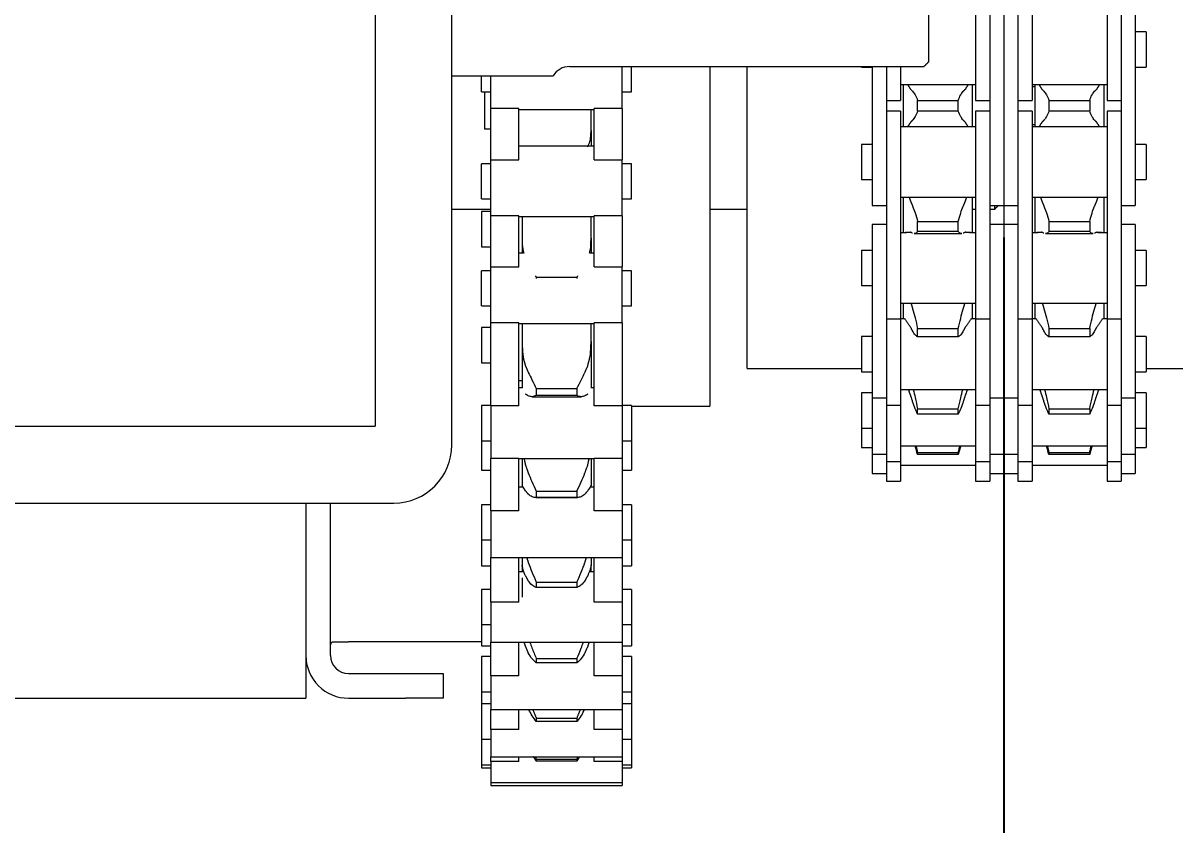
# Model space of a CAD drawing. Header units: inches. Extents: x 12.2 to 24.5, y 6.4 to 20.2.
# Drawn here: x 18.783 to 20.701, y 11.039 to 12.374 of the extents above; entities that cross this region are included whole.
import ezdxf

# ---------------------------------------------------------------- set-up
doc = ezdxf.new("R2010")
doc.units = ezdxf.units.IN
doc.header["$MEASUREMENT"] = 0
doc.header["$PDSIZE"] = -1
doc.layers.add('DIM', color=1, linetype='Continuous')
doc.styles.add('SLDTEXTSTYLE0', font='ARIAL.TTF', dxfattribs={"width": 0.7})
doc.dimstyles.new('SLDDIMSTYLE0', dxfattribs={"dimtxt": 0.125, "dimasz": 0.15, "dimexe": 0, "dimexo": 0.0625, "dimgap": 0.03125, "dimtad": 0, "dimtih": 1, "dimtoh": 1, "dimdec": 3, "dimlfac": 4, "dimrnd": 1e-09, "dimzin": 12, "dimdsep": 46, "dimtxsty": 'SLDTEXTSTYLE0', "dimsah": 1, "dimcen": 0.09, "dimadec": 0, "dimazin": 0, "dimtfac": 1, "dimtdec": 3, "dimtofl": 0, "dimtmove": 0, "dimatfit": 3, "dimfxl": 0, "dimtolj": 1, "dimtzin": 12, "dimarcsym": 0})

# ---------------------------------------------------------------- blocks, each defined once
blk = doc.blocks.new('*D12')
at = {"color": 0, "linetype": 'ByBlock', "lineweight": -2}
for p, q in [((16.4165, 12.0168), (16.4165, 10.5398)), ((20.4165, 12.0168), (20.4165, 10.5398)), ((16.5665, 10.5398), (17.9277, 10.5398)), ((20.2665, 10.5398), (18.9053, 10.5398))]:
    blk.add_line(p, q, dxfattribs=at)
at = {"color": 0, "linetype": 'ByBlock'}
for points in [[(16.4165, 10.5398), (16.5665, 10.5148), (16.5665, 10.5648)], [(20.4165, 10.5398), (20.2665, 10.5148), (20.2665, 10.5648)]]:
    blk.add_solid(points, dxfattribs=at)
at = {"layer": 'DEFPOINTS', "color": 0, "linetype": 'ByBlock'}
for p in [(16.4165, 12.0793), (20.4165, 12.0793)]:
    blk.add_point(p, dxfattribs=at)
at = {"color": 0, "linetype": 'ByBlock', "insert": (18.4165, 10.5398), "char_height": 0.125, "attachment_point": 5, "style": 'SLDTEXTSTYLE0'}
blk.add_mtext('16\\PSHAFT LENGTH', dxfattribs=at)

msp = doc.modelspace()

# ---------------------------------------------------------------- linework, layer by layer
at = {"color": 7, "linetype": 'Continuous', "lineweight": 15}
for p, q in [((19.369229, 13.618266), (19.369229, 11.702577)), ((19.496956, 11.671327), (19.496956, 13.20211)), ((20.291075, 12.450003), (20.291075, 12.309003)), ((20.369392, 12.398215), (20.369392, 12.244913)), ((20.392894, 12.398215), (20.392894, 12.268544)), ((20.416393, 12.402415), (20.416393, 12.305513)), ((20.416393, 12.402415), (20.416393, 12.305513)), ((20.439892, 12.398215), (20.439892, 12.268544)), ((20.463394, 12.398215), (20.463394, 12.244913)), ((20.588392, 12.398215), (20.588392, 12.244913)), ((20.611894, 12.398215), (20.611894, 12.268544)), ((20.635393, 12.402415), (20.635393, 12.305513)), ((20.653392, 12.359164), (20.653392, 12.300665)), ((19.781017, 12.231477), (19.781017, 12.301503)), ((19.796519, 12.259561), (19.796519, 12.301503)), ((19.926769, 12.301503), (19.926769, 11.736164)), ((19.989143, 11.80531), (19.989143, 12.301503)), ((20.179392, 12.301503), (20.179392, 12.300665)), ((20.197393, 12.301503), (20.197393, 12.166815)), ((20.220892, 12.301503), (20.220892, 12.268544)), ((20.244394, 12.301503), (20.244394, 12.244913)), ((20.416393, 12.305513), (20.416393, 12.166815)), ((20.416393, 12.305513), (20.416393, 12.166815)), ((20.635393, 12.305513), (20.635393, 12.166815)), ((19.546517, 12.259561), (19.546517, 12.285876)), ((19.562017, 12.231477), (19.562017, 12.285876)), ((19.551769, 12.259561), (19.551769, 12.197103)), ((20.220892, 12.268544), (20.220892, 12.203786)), ((20.249392, 12.201038), (20.249392, 12.27129)), ((20.364143, 12.201038), (20.364143, 12.27129)), ((20.392894, 12.268544), (20.392894, 12.203786)), ((20.439892, 12.268544), (20.439892, 12.203786)), ((20.468143, 12.267415), (20.463394, 12.267415)), ((20.468143, 12.27129), (20.468143, 12.201038)), ((20.582892, 12.27129), (20.582892, 12.201038)), ((20.611894, 12.268544), (20.611894, 12.203786)), ((20.27283, 12.227234), (20.27283, 12.245094)), ((20.27283, 12.245094), (20.340704, 12.245094)), ((20.340704, 12.227234), (20.340704, 12.245094)), ((20.491579, 12.245094), (20.491579, 12.227234)), ((20.491579, 12.245094), (20.559456, 12.245094)), ((20.559456, 12.245094), (20.559456, 12.227234)), ((19.609018, 12.231477), (19.562017, 12.231477)), ((19.562017, 12.146244), (19.562017, 12.231477)), ((19.609018, 12.146244), (19.609018, 12.231477)), ((19.729018, 12.19474), (19.729018, 12.230186)), ((19.781017, 12.231477), (19.734018, 12.231477)), ((19.734018, 12.146244), (19.734018, 12.231477)), ((19.781017, 12.231477), (19.781017, 12.146244)), ((20.244394, 12.227415), (20.244394, 12.074116)), ((20.340704, 12.227234), (20.27283, 12.227234)), ((20.369392, 12.227415), (20.369392, 12.074116)), ((20.463394, 12.227415), (20.463394, 12.074116)), ((20.559456, 12.227234), (20.491579, 12.227234)), ((20.588392, 12.227415), (20.588392, 12.074116)), ((20.220892, 12.203786), (20.220892, 12.074116)), ((20.392894, 12.203786), (20.392894, 12.074116)), ((20.439892, 12.203786), (20.439892, 12.074116)), ((20.463394, 12.204915), (20.468143, 12.204915)), ((20.611894, 12.203786), (20.611894, 12.074116)), ((19.562017, 12.197103), (19.551769, 12.197103)), ((19.729018, 12.19474), (19.729018, 12.169079)), ((20.179392, 12.171665), (20.179392, 12.113164)), ((20.197393, 12.166815), (20.197393, 12.069915)), ((20.416393, 12.166815), (20.416393, 12.069915)), ((20.416393, 12.166815), (20.416393, 12.069915)), ((20.635393, 12.166815), (20.635393, 12.069915)), ((20.653392, 12.171665), (20.653392, 12.113164)), ((19.562017, 12.146244), (19.609018, 12.146244)), ((19.562017, 12.05312), (19.562017, 12.146244)), ((19.734018, 12.146244), (19.781017, 12.146244)), ((19.781017, 12.05312), (19.781017, 12.146244)), ((19.546517, 12.081203), (19.546517, 12.139704)), ((19.796519, 12.081203), (19.796519, 12.139704)), ((20.220892, 12.074116), (20.220892, 11.986018)), ((20.244394, 12.074116), (20.244394, 11.986018)), ((20.249392, 12.024848), (20.249392, 12.083789)), ((20.364143, 12.024848), (20.364143, 12.083789)), ((20.369392, 12.074116), (20.369392, 11.986018)), ((20.392894, 12.074116), (20.392894, 11.986018)), ((20.401518, 12.06429), (20.401518, 12.069915)), ((20.416393, 12.069915), (20.416393, 12.038721)), ((20.416393, 12.069915), (20.416393, 12.038721)), ((20.439892, 12.074116), (20.439892, 11.986018)), ((20.463394, 12.074116), (20.463394, 11.986018)), ((20.468143, 12.083789), (20.468143, 12.024848)), ((20.582892, 12.083789), (20.582892, 12.024848)), ((20.588392, 12.074116), (20.588392, 11.986018)), ((20.611894, 12.074116), (20.611894, 11.986018)), ((19.546517, 12.059977), (19.546517, 12.001478)), ((19.609018, 12.05312), (19.562017, 12.05312)), ((19.562017, 11.967888), (19.562017, 12.05312)), ((19.609018, 11.967888), (19.609018, 12.05312)), ((19.614267, 12.05183), (19.614267, 12.01595)), ((19.729018, 12.01595), (19.729018, 12.05183)), ((19.781017, 12.05312), (19.734018, 12.05312)), ((19.734018, 11.967888), (19.734018, 12.05312)), ((19.781017, 12.05312), (19.781017, 11.967888)), ((20.197393, 12.038721), (20.197393, 11.903646)), ((20.27283, 12.026711), (20.27283, 12.043494)), ((20.27283, 12.043494), (20.340704, 12.043494)), ((20.340704, 12.026711), (20.340704, 12.043494)), ((20.416393, 12.038721), (20.416393, 11.903646)), ((20.416393, 12.038721), (20.416393, 11.903646)), ((20.491579, 12.043494), (20.491579, 12.026711)), ((20.491579, 12.043494), (20.559456, 12.043494)), ((20.559456, 12.043494), (20.559456, 12.026711)), ((20.635393, 12.038721), (20.635393, 11.903646)), ((19.614267, 12.01595), (19.614267, 11.990721)), ((19.729018, 12.01595), (19.729018, 11.990721)), ((20.340704, 12.026711), (20.27283, 12.026711)), ((20.559456, 12.026711), (20.491579, 12.026711)), ((20.179392, 11.995473), (20.179392, 11.936971)), ((20.653392, 11.995473), (20.653392, 11.936971)), ((20.220892, 11.986018), (20.220892, 11.881407)), ((20.244394, 11.986018), (20.244394, 11.881222)), ((20.369392, 11.986018), (20.369392, 11.881222)), ((20.392894, 11.986018), (20.392894, 11.881407)), ((20.439892, 11.986018), (20.439892, 11.881407)), ((20.463394, 11.986018), (20.463394, 11.881222)), ((20.588392, 11.986018), (20.588392, 11.881222)), ((20.611894, 11.986018), (20.611894, 11.881407)), ((19.546517, 11.902846), (19.546517, 11.961346)), ((19.562017, 11.967888), (19.609018, 11.967888)), ((19.562017, 11.874764), (19.562017, 11.967888)), ((19.734018, 11.967888), (19.781017, 11.967888)), ((19.781017, 11.874764), (19.781017, 11.967888)), ((19.796519, 11.902846), (19.796519, 11.961346)), ((19.637769, 11.950542), (19.637769, 11.94847)), ((19.637769, 11.950542), (19.705518, 11.950542)), ((19.705518, 11.950542), (19.705518, 11.94847)), ((20.197393, 11.903646), (20.197393, 11.797398)), ((20.249392, 11.881827), (20.249392, 11.907598)), ((20.364143, 11.881827), (20.364143, 11.907598)), ((20.416393, 11.903646), (20.416393, 11.797398)), ((20.416393, 11.903646), (20.416393, 11.797398)), ((20.468143, 11.907598), (20.468143, 11.881827)), ((20.582892, 11.907598), (20.582892, 11.881827)), ((20.635393, 11.903646), (20.635393, 11.797398)), ((20.220892, 11.881222), (20.220892, 11.831799)), ((20.244394, 11.881215), (20.244394, 11.737589)), ((20.249392, 11.881215), (20.249392, 11.881827)), ((20.364143, 11.881215), (20.364143, 11.881827)), ((20.369392, 11.881215), (20.369392, 11.737589)), ((20.392894, 11.881222), (20.392894, 11.831799)), ((20.439892, 11.881222), (20.439892, 11.831799)), ((20.463394, 11.881222), (20.463394, 11.737589)), ((20.468143, 11.881827), (20.468143, 11.881053)), ((20.582892, 11.881827), (20.582892, 11.881053)), ((20.588392, 11.881222), (20.588392, 11.737589)), ((20.611894, 11.881222), (20.611894, 11.831799)), ((19.546517, 11.866907), (19.546517, 11.808408)), ((19.609018, 11.874764), (19.562017, 11.874764)), ((19.562017, 11.854761), (19.562017, 11.874764)), ((19.609018, 11.854761), (19.609018, 11.874764)), ((19.614267, 11.873471), (19.614267, 11.843852)), ((19.729018, 11.843852), (19.729018, 11.873471)), ((19.781017, 11.874764), (19.734018, 11.874764)), ((19.734018, 11.854761), (19.734018, 11.874764)), ((19.781017, 11.874764), (19.781017, 11.854761)), ((20.27283, 11.851452), (20.27283, 11.865133)), ((20.27283, 11.865133), (20.340704, 11.865133)), ((20.340704, 11.851452), (20.340704, 11.865133)), ((20.491579, 11.865133), (20.491579, 11.851452)), ((20.491579, 11.865133), (20.559456, 11.865133)), ((20.559456, 11.865133), (20.559456, 11.851452)), ((19.562017, 11.736864), (19.562017, 11.854761)), ((19.609018, 11.736864), (19.609018, 11.854761)), ((19.614267, 11.843852), (19.614267, 11.766464)), ((19.729018, 11.843852), (19.729018, 11.766464)), ((19.734018, 11.736864), (19.734018, 11.854761)), ((19.781017, 11.854761), (19.781017, 11.736864)), ((20.179392, 11.85184), (20.179392, 11.793338)), ((20.340704, 11.851452), (20.27283, 11.851452)), ((20.559456, 11.851452), (20.491579, 11.851452)), ((20.653392, 11.85184), (20.653392, 11.837213)), ((20.653392, 11.837213), (20.653392, 11.793338)), ((20.220892, 11.831799), (20.220892, 11.737589)), ((20.392894, 11.831799), (20.392894, 11.737589)), ((20.439892, 11.831799), (20.439892, 11.737589)), ((20.611894, 11.831799), (20.611894, 11.737589)), ((19.989143, 11.798665), (19.989143, 11.80531)), ((20.197393, 11.797398), (20.197393, 11.750089)), ((20.416393, 11.797398), (20.416393, 11.750089)), ((20.416393, 11.797398), (20.416393, 11.750089)), ((20.635393, 11.797398), (20.635393, 11.750089)), ((19.637769, 11.765422), (19.637769, 11.753652)), ((19.637769, 11.765422), (19.705518, 11.765422)), ((19.705518, 11.765422), (19.705518, 11.753652)), ((19.705518, 11.753652), (19.637769, 11.753652)), ((20.179392, 11.758089), (20.179392, 11.69959)), ((20.197393, 11.750089), (20.197393, 11.656339)), ((20.416393, 11.750089), (20.416393, 11.656339)), ((20.416393, 11.750089), (20.416393, 11.656339)), ((20.635393, 11.750089), (20.635393, 11.656339)), ((20.653392, 11.758089), (20.653392, 11.743465)), ((20.653392, 11.743465), (20.653392, 11.69959)), ((19.546517, 11.737089), (19.546517, 11.69347)), ((19.609018, 11.736864), (19.562017, 11.736864)), ((19.562017, 11.736864), (19.562017, 11.649233)), ((19.781017, 11.736864), (19.734018, 11.736864)), ((19.781017, 11.736864), (19.781017, 11.649233)), ((19.796519, 11.737089), (19.796519, 11.69347)), ((20.220892, 11.737589), (20.220892, 11.69087)), ((20.244394, 11.737589), (20.244394, 11.69087)), ((20.27283, 11.722594), (20.27283, 11.731523)), ((20.27283, 11.731523), (20.340704, 11.731523)), ((20.340704, 11.722594), (20.27283, 11.722594)), ((20.340704, 11.722594), (20.340704, 11.731523)), ((20.369392, 11.737589), (20.369392, 11.69087)), ((20.392894, 11.737589), (20.392894, 11.69087)), ((20.439892, 11.737589), (20.439892, 11.69087)), ((20.463394, 11.737589), (20.463394, 11.69087)), ((20.491579, 11.731523), (20.491579, 11.722594)), ((20.491579, 11.731523), (20.559456, 11.731523)), ((20.559456, 11.722594), (20.491579, 11.722594)), ((20.559456, 11.731523), (20.559456, 11.722594)), ((20.588392, 11.737589), (20.588392, 11.69087)), ((20.611894, 11.737589), (20.611894, 11.69087)), ((17.462978, 11.702577), (19.369229, 11.702577)), ((19.546517, 11.69347), (19.546517, 11.67859)), ((19.796519, 11.69347), (19.796519, 11.67859)), ((20.179392, 11.69959), (20.179392, 11.66703)), ((20.220892, 11.69087), (20.220892, 11.643838)), ((20.244394, 11.69087), (20.244394, 11.643838)), ((20.369392, 11.69087), (20.369392, 11.643838)), ((20.392894, 11.69087), (20.392894, 11.643838)), ((20.439892, 11.69087), (20.439892, 11.643838)), ((20.463394, 11.69087), (20.463394, 11.643838)), ((20.588392, 11.69087), (20.588392, 11.643838)), ((20.611894, 11.69087), (20.611894, 11.643838)), ((20.653392, 11.69959), (20.653392, 11.66703)), ((19.546517, 11.67859), (19.546517, 11.629291)), ((19.796519, 11.67859), (19.796519, 11.629291)), ((19.562017, 11.649233), (19.609018, 11.649233)), ((19.562017, 11.561603), (19.562017, 11.649233)), ((19.609018, 11.561603), (19.609018, 11.649233)), ((19.614267, 11.649214), (19.614267, 11.603746)), ((19.729018, 11.649214), (19.729018, 11.603746)), ((19.734018, 11.649233), (19.781017, 11.649233)), ((19.734018, 11.561603), (19.734018, 11.649233)), ((19.781017, 11.649233), (19.781017, 11.561603)), ((20.197393, 11.656339), (20.197393, 11.633283)), ((20.27283, 11.655679), (20.27283, 11.658782)), ((20.27283, 11.658782), (20.340704, 11.658782)), ((20.340704, 11.655679), (20.27283, 11.655679)), ((20.340704, 11.655679), (20.340704, 11.658782)), ((20.416393, 11.656339), (20.416393, 11.633283)), ((20.416393, 11.656339), (20.416393, 11.633283)), ((20.491579, 11.658782), (20.491579, 11.655679)), ((20.491579, 11.658782), (20.559456, 11.658782)), ((20.559456, 11.655679), (20.491579, 11.655679)), ((20.559456, 11.658782), (20.559456, 11.655679)), ((20.635393, 11.656339), (20.635393, 11.633283)), ((20.197393, 11.633283), (20.197393, 11.623779)), ((20.220892, 11.643838), (20.220892, 11.611279)), ((20.244394, 11.643838), (20.244394, 11.611279)), ((20.369392, 11.643838), (20.369392, 11.611279)), ((20.392894, 11.643838), (20.392894, 11.611279)), ((20.416393, 11.633283), (20.416393, 11.623779)), ((20.416393, 11.633283), (20.416393, 11.623779)), ((20.439892, 11.643838), (20.439892, 11.611279)), ((20.463394, 11.643838), (20.463394, 11.611279)), ((20.588392, 11.643838), (20.588392, 11.611279)), ((20.611894, 11.643838), (20.611894, 11.611279)), ((20.635393, 11.633283), (20.635393, 11.623779)), ((19.614267, 11.603746), (19.614267, 11.6012)), ((19.637769, 11.594606), (19.637769, 11.583966)), ((19.637769, 11.594606), (19.705518, 11.594606)), ((19.705518, 11.594606), (19.705518, 11.583966)), ((19.729018, 11.6012), (19.729018, 11.603746)), ((17.431728, 11.574849), (19.400479, 11.574849)), ((19.254018, 11.574849), (19.254018, 11.249915)), ((19.295117, 11.321013), (19.295117, 11.574849)), ((19.546517, 11.571825), (19.546517, 11.523711)), ((19.705518, 11.583966), (19.637769, 11.583966)), ((19.796519, 11.571825), (19.796519, 11.523711)), ((19.609018, 11.561603), (19.562017, 11.561603)), ((19.562017, 11.561603), (19.562017, 11.48395)), ((19.781017, 11.561603), (19.734018, 11.561603)), ((19.781017, 11.561603), (19.781017, 11.48395)), ((19.546517, 11.523711), (19.546517, 11.513325)), ((19.546517, 11.513325), (19.546517, 11.470398)), ((19.796519, 11.523711), (19.796519, 11.513325)), ((19.796519, 11.513325), (19.796519, 11.470398)), ((19.562017, 11.409958), (19.562017, 11.484713)), ((19.609018, 11.409958), (19.609018, 11.484713)), ((19.614267, 11.48395), (19.614267, 11.471285)), ((19.729018, 11.48395), (19.729018, 11.471285)), ((19.734018, 11.409958), (19.734018, 11.484713)), ((19.781017, 11.484713), (19.781017, 11.409958)), ((19.614267, 11.471285), (19.614267, 11.460216)), ((19.729018, 11.460216), (19.729018, 11.471285)), ((19.614267, 11.450524), (19.614267, 11.418033)), ((19.637769, 11.443283), (19.637769, 11.434098)), ((19.637769, 11.443283), (19.705518, 11.443283)), ((19.705518, 11.434098), (19.637769, 11.434098)), ((19.705518, 11.443283), (19.705518, 11.434098)), ((19.546517, 11.430841), (19.546517, 11.378893)), ((19.796519, 11.430841), (19.796519, 11.378893)), ((19.609018, 11.409958), (19.562017, 11.409958)), ((19.562017, 11.409958), (19.562017, 11.342966)), ((19.781017, 11.409958), (19.734018, 11.409958)), ((19.781017, 11.409958), (19.781017, 11.342966)), ((19.546517, 11.378893), (19.546517, 11.372341)), ((19.796519, 11.378893), (19.796519, 11.372341)), ((19.546517, 11.372341), (19.546517, 11.33729)), ((19.796519, 11.372341), (19.796519, 11.33729)), ((19.299137, 11.343665), (19.325119, 11.343665)), ((19.546517, 11.343665), (19.325119, 11.343665)), ((19.562017, 11.287238), (19.562017, 11.343665)), ((19.609018, 11.287238), (19.609018, 11.343665)), ((19.734018, 11.287238), (19.734018, 11.342966)), ((19.781017, 11.342966), (19.781017, 11.287238)), ((19.546517, 11.319075), (19.546517, 11.264089)), ((19.796519, 11.319075), (19.796519, 11.264089)), ((19.637769, 11.31605), (19.705518, 11.31605)), ((19.637769, 11.31605), (19.637769, 11.308602)), ((19.705518, 11.308602), (19.637769, 11.308602)), ((19.705518, 11.31605), (19.705518, 11.308602)), ((19.325119, 11.291014), (19.420118, 11.291014)), ((19.420118, 11.291014), (19.482618, 11.291014)), ((19.482618, 11.291014), (19.482618, 11.249915)), ((19.609018, 11.287238), (19.562017, 11.287238)), ((19.562017, 11.287238), (19.562017, 11.2312)), ((19.781017, 11.287238), (19.734018, 11.287238)), ((19.781017, 11.287238), (19.781017, 11.2312)), ((19.546517, 11.264089), (19.546517, 11.260576)), ((19.796519, 11.264089), (19.796519, 11.260576)), ((17.650118, 11.249915), (19.182917, 11.249915)), ((19.182917, 11.249915), (19.254018, 11.249915)), ((19.325119, 11.249915), (19.420118, 11.249915)), ((19.482618, 11.249915), (19.420118, 11.249915)), ((19.546517, 11.260576), (19.546517, 11.240439)), ((19.796519, 11.260576), (19.796519, 11.240439)), ((19.546517, 11.240439), (19.546517, 11.183313)), ((19.562017, 11.197737), (19.562017, 11.2312)), ((19.609018, 11.197737), (19.609018, 11.2312)), ((19.734018, 11.197737), (19.734018, 11.2312)), ((19.781017, 11.2312), (19.781017, 11.197737)), ((19.796519, 11.240439), (19.796519, 11.183313)), ((19.637769, 11.216776), (19.637769, 11.211287)), ((19.637769, 11.216776), (19.705518, 11.216776)), ((19.705518, 11.211287), (19.637769, 11.211287)), ((19.705518, 11.216776), (19.705518, 11.211287)), ((19.609018, 11.197737), (19.562017, 11.197737)), ((19.562017, 11.197737), (19.562017, 11.152564)), ((19.781017, 11.197737), (19.734018, 11.197737)), ((19.781017, 11.197737), (19.781017, 11.152564)), ((19.546517, 11.183313), (19.546517, 11.18194)), ((19.546517, 11.18194), (19.546517, 11.139395)), ((19.796519, 11.183313), (19.796519, 11.18194)), ((19.796519, 11.18194), (19.796519, 11.139395)), ((19.562017, 11.144588), (19.562017, 11.152564)), ((19.609018, 11.144588), (19.609018, 11.152564)), ((19.637769, 11.148474), (19.637769, 11.145114)), ((19.637769, 11.148474), (19.705518, 11.148474)), ((19.705518, 11.148474), (19.705518, 11.145114)), ((19.734018, 11.144588), (19.734018, 11.152564)), ((19.781017, 11.152564), (19.781017, 11.144588)), ((19.546517, 11.139395), (19.546517, 11.139184)), ((19.546517, 11.139395), (19.546517, 11.133805)), ((19.609018, 11.144588), (19.562017, 11.144588)), ((19.562017, 11.144588), (19.562017, 11.109809)), ((19.705518, 11.145114), (19.637769, 11.145114)), ((19.781017, 11.144588), (19.734018, 11.144588)), ((19.781017, 11.144588), (19.781017, 11.109809)), ((19.796519, 11.139395), (19.796519, 11.139184)), ((19.796519, 11.139395), (19.796519, 11.133805)), ((19.562017, 11.109809), (19.562017, 11.10443)), ((19.781017, 11.109809), (19.781017, 11.10443))]:
    msp.add_line(p, q, dxfattribs=at)
for centre, radius, start, end in [((19.693136, 12.270259), 0.031243, 89.993488, 150.009637), ((19.400477, 11.671329), 0.09648, 270.001337, 359.998663), ((19.325116, 11.321013), 0.071098, 179.999492, 270.002399), ((19.325122, 11.321019), 0.030005, 180.009993, 269.994488)]:
    msp.add_arc(centre, radius, start, end, dxfattribs=at)
for points, degree in [([(20.653392, 12.359164), (20.635393, 12.359164)], 1), ([(19.69314, 12.301503), (20.283576, 12.301503)], 1), ([(20.179392, 12.300665), (20.197393, 12.300665)], 1), ([(20.283576, 12.301503), (20.291075, 12.309003)], 1), ([(20.635393, 12.300665), (20.653392, 12.300665)], 1), ([(19.496956, 12.285876), (19.666076, 12.285876)], 1), ([(19.546517, 12.259561), (19.562017, 12.259561)], 1), ([(19.781017, 12.259561), (19.796519, 12.259561)], 1), ([(20.244394, 12.27129), (20.369392, 12.27129)], 1), ([(20.256261, 12.27129), (20.261172, 12.263579)], 1), ([(20.261172, 12.263579), (20.264549, 12.26031)], 1), ([(20.348986, 12.26031), (20.352363, 12.263579)], 1), ([(20.352363, 12.263579), (20.357274, 12.27129)], 1), ([(20.463394, 12.27129), (20.588392, 12.27129)], 1), ([(20.47501, 12.27129), (20.479921, 12.263579)], 1), ([(20.479921, 12.263579), (20.4833, 12.26031)], 1), ([(20.567737, 12.26031), (20.571114, 12.263579)], 1), ([(20.571114, 12.263579), (20.576025, 12.27129)], 1), ([(20.220892, 12.244913), (20.244394, 12.244913)], 1), ([(20.369392, 12.244913), (20.392894, 12.244913)], 1), ([(20.439892, 12.244913), (20.463394, 12.244913)], 1), ([(20.588392, 12.244913), (20.611894, 12.244913)], 1), ([(19.609018, 12.230186), (19.734018, 12.230186)], 1), ([(20.244394, 12.227415), (20.220892, 12.227415)], 1), ([(20.392894, 12.227415), (20.369392, 12.227415)], 1), ([(20.463394, 12.227415), (20.439892, 12.227415)], 1), ([(20.611894, 12.227415), (20.588392, 12.227415)], 1), ([(20.261172, 12.208749), (20.256261, 12.201038)], 1), ([(20.264549, 12.212018), (20.261172, 12.208749)], 1), ([(20.352363, 12.208749), (20.348986, 12.212018)], 1), ([(20.357274, 12.201038), (20.352363, 12.208749)], 1), ([(20.479921, 12.208749), (20.47501, 12.201038)], 1), ([(20.4833, 12.212018), (20.479921, 12.208749)], 1), ([(20.571114, 12.208749), (20.567737, 12.212018)], 1), ([(20.576025, 12.201038), (20.571114, 12.208749)], 1), ([(19.728884, 12.188604), (19.729018, 12.19474)], 1), ([(20.369392, 12.201038), (20.244394, 12.201038)], 1), ([(20.588392, 12.201038), (20.463394, 12.201038)], 1), ([(19.734018, 12.169079), (19.609018, 12.169079)], 1), ([(20.197393, 12.171665), (20.179392, 12.171665)], 1), ([(20.653392, 12.171665), (20.635393, 12.171665)], 1), ([(19.562017, 12.139704), (19.546517, 12.139704)], 1), ([(19.796519, 12.139704), (19.781017, 12.139704)], 1), ([(20.179392, 12.113164), (20.197393, 12.113164)], 1), ([(20.635393, 12.113164), (20.653392, 12.113164)], 1), ([(19.546517, 12.081203), (19.562017, 12.081203)], 1), ([(19.781017, 12.081203), (19.796519, 12.081203)], 1), ([(20.197393, 12.069915), (20.220892, 12.069915)], 1), ([(20.244394, 12.083789), (20.369392, 12.083789)], 1), ([(20.258826, 12.083789), (20.261172, 12.077028)], 1), ([(20.261172, 12.077028), (20.264549, 12.069277)], 1), ([(20.348986, 12.069277), (20.352363, 12.077028)], 1), ([(20.352363, 12.077028), (20.354709, 12.083789)], 1), ([(20.392894, 12.069915), (20.416393, 12.069915)], 1), ([(20.401518, 12.06429), (20.407143, 12.069915)], 1), ([(20.416393, 12.069915), (20.439892, 12.069915)], 1), ([(20.463394, 12.083789), (20.588392, 12.083789)], 1), ([(20.477577, 12.083789), (20.479921, 12.077028)], 1), ([(20.479921, 12.077028), (20.4833, 12.069277)], 1), ([(20.567737, 12.069277), (20.571114, 12.077028)], 1), ([(20.571114, 12.077028), (20.573461, 12.083789)], 1), ([(20.611894, 12.069915), (20.635393, 12.069915)], 1), ([(19.496956, 12.06429), (19.562017, 12.06429)], 1), ([(19.562017, 12.059977), (19.546517, 12.059977)], 1), ([(19.609018, 12.05183), (19.734018, 12.05183)], 1), ([(19.926769, 12.06429), (19.989143, 12.06429)], 1), ([(20.364143, 12.06429), (20.369392, 12.06429)], 1), ([(20.392894, 12.06429), (20.401518, 12.06429)], 1), ([(20.220892, 12.038721), (20.197393, 12.038721)], 1), ([(20.439892, 12.038721), (20.432059, 12.038721), (20.416393, 12.038721), (20.400727, 12.038721), (20.392894, 12.038721)], 3), ([(20.635393, 12.038721), (20.611894, 12.038721)], 1), ([(19.614267, 12.01595), (19.614401, 12.008689)], 1), ([(19.728884, 12.008689), (19.729018, 12.01595)], 1), ([(20.254121, 12.024848), (20.244394, 12.024848)], 1), ([(20.261172, 12.025505), (20.252161, 12.02489)], 1), ([(20.264549, 12.0239), (20.261172, 12.025505)], 1), ([(20.26714, 12.023264), (20.346393, 12.023264)], 1), ([(20.352363, 12.025505), (20.348986, 12.0239)], 1), ([(20.361376, 12.02489), (20.352363, 12.025505)], 1), ([(20.369392, 12.024848), (20.359417, 12.024848)], 1), ([(20.47287, 12.024848), (20.463394, 12.024848)], 1), ([(20.479921, 12.025505), (20.47091, 12.02489)], 1), ([(20.4833, 12.0239), (20.479921, 12.025505)], 1), ([(20.485889, 12.023264), (20.565142, 12.023264)], 1), ([(20.571114, 12.025505), (20.567737, 12.0239)], 1), ([(20.580125, 12.02489), (20.571114, 12.025505)], 1), ([(20.588392, 12.024848), (20.573078, 12.024848)], 1), ([(19.546517, 12.001478), (19.562017, 12.001478)], 1), ([(19.616377, 11.990721), (19.609018, 11.990721)], 1), ([(19.734018, 11.990721), (19.72691, 11.990721)], 1), ([(20.197393, 11.995473), (20.179392, 11.995473)], 1), ([(20.653392, 11.995473), (20.635393, 11.995473)], 1), ([(19.562017, 11.961346), (19.546517, 11.961346)], 1), ([(19.636429, 11.952881), (19.637769, 11.950542)], 1), ([(19.705518, 11.950542), (19.706905, 11.953036)], 1), ([(19.796519, 11.961346), (19.781017, 11.961346)], 1), ([(20.179392, 11.936971), (20.197393, 11.936971)], 1), ([(20.635393, 11.936971), (20.653392, 11.936971)], 1), ([(19.546517, 11.902846), (19.562017, 11.902846)], 1), ([(19.781017, 11.902846), (19.796519, 11.902846)], 1), ([(20.244394, 11.907598), (20.369392, 11.907598)], 1), ([(20.261792, 11.907598), (20.264549, 11.898373)], 1), ([(20.348986, 11.898373), (20.351743, 11.907598)], 1), ([(20.463394, 11.907598), (20.588392, 11.907598)], 1), ([(20.480543, 11.907598), (20.4833, 11.898373)], 1), ([(20.567737, 11.898373), (20.570494, 11.907598)], 1), ([(20.220892, 11.881222), (20.244394, 11.881222)], 1), ([(20.250842, 11.881215), (20.244394, 11.881215)], 1), ([(20.252161, 11.880656), (20.249392, 11.881827)], 1), ([(20.261172, 11.867668), (20.252161, 11.880656)], 1), ([(20.361376, 11.880656), (20.352363, 11.867668)], 1), ([(20.364143, 11.881827), (20.361376, 11.880656)], 1), ([(20.369392, 11.881215), (20.362692, 11.881215)], 1), ([(20.369392, 11.881222), (20.392894, 11.881222)], 1), ([(20.439892, 11.881222), (20.463394, 11.881222)], 1), ([(20.469594, 11.881215), (20.463394, 11.881215)], 1), ([(20.47091, 11.880656), (20.468143, 11.881827)], 1), ([(20.479921, 11.867668), (20.47091, 11.880656)], 1), ([(20.580125, 11.880656), (20.571114, 11.867668)], 1), ([(20.582892, 11.881827), (20.580125, 11.880656)], 1), ([(20.588392, 11.881215), (20.581442, 11.881215)], 1), ([(20.588392, 11.881222), (20.611894, 11.881222)], 1), ([(19.562017, 11.866907), (19.546517, 11.866907)], 1), ([(19.609018, 11.873471), (19.734018, 11.873471)], 1), ([(20.264549, 11.861381), (20.261172, 11.867668)], 1), ([(20.352363, 11.867668), (20.348986, 11.861381)], 1), ([(20.4833, 11.861381), (20.479921, 11.867668)], 1), ([(20.571114, 11.867668), (20.567737, 11.861381)], 1), ([(19.614267, 11.843852), (19.614401, 11.835685)], 1), ([(19.728884, 11.835685), (19.729018, 11.843852)], 1), ([(20.197393, 11.85184), (20.179392, 11.85184)], 1), ([(20.653392, 11.85184), (20.635393, 11.85184)], 1), ([(19.546517, 11.808408), (19.562017, 11.808408)], 1), ([(19.619871, 11.802917), (19.624426, 11.792233)], 1), ([(19.718861, 11.792233), (19.723416, 11.802917)], 1), ([(19.989143, 11.798665), (20.179392, 11.798665)], 1), ([(20.653392, 11.798665), (20.749581, 11.798665)], 1), ([(20.179392, 11.793338), (20.197393, 11.793338)], 1), ([(20.635393, 11.793338), (20.653392, 11.793338)], 1), ([(19.609018, 11.779033), (19.614267, 11.779033)], 1), ([(19.614762, 11.766464), (19.609018, 11.766464)], 1), ([(19.734018, 11.766464), (19.728523, 11.766464)], 1), ([(20.244394, 11.763963), (20.369392, 11.763963)], 1), ([(20.261172, 11.754278), (20.257685, 11.763963)], 1), ([(20.355852, 11.763963), (20.352363, 11.754278)], 1), ([(20.463394, 11.763963), (20.588392, 11.763963)], 1), ([(20.479921, 11.754278), (20.476434, 11.763963)], 1), ([(20.574601, 11.763963), (20.571114, 11.754278)], 1), ([(19.624426, 11.753227), (19.619871, 11.756038)], 1), ([(19.630208, 11.751845), (19.713093, 11.751845)], 1), ([(19.723416, 11.756038), (19.718861, 11.753227)], 1), ([(20.197393, 11.758089), (20.179392, 11.758089)], 1), ([(20.197393, 11.750089), (20.220892, 11.750089)], 1), ([(20.264549, 11.744068), (20.261172, 11.754278)], 1), ([(20.352363, 11.754278), (20.348986, 11.744068)], 1), ([(20.392894, 11.750089), (20.400727, 11.750089), (20.416393, 11.750089), (20.432059, 11.750089), (20.439892, 11.750089)], 3), ([(20.4833, 11.744068), (20.479921, 11.754278)], 1), ([(20.571114, 11.754278), (20.567737, 11.744068)], 1), ([(20.611894, 11.750089), (20.635393, 11.750089)], 1), ([(20.653392, 11.758089), (20.635393, 11.758089)], 1), ([(19.562017, 11.737089), (19.546517, 11.737089)], 1), ([(19.796519, 11.737089), (19.781017, 11.737089)], 1), ([(19.796519, 11.736164), (19.926769, 11.736164)], 1), ([(20.220892, 11.737589), (20.244394, 11.737589)], 1), ([(20.369392, 11.737589), (20.392894, 11.737589)], 1), ([(20.439892, 11.737589), (20.463394, 11.737589)], 1), ([(20.588392, 11.737589), (20.611894, 11.737589)], 1), ([(20.179392, 11.69959), (20.197393, 11.69959)], 1), ([(20.635393, 11.69959), (20.653392, 11.69959)], 1), ([(19.546517, 11.67859), (19.562017, 11.67859)], 1), ([(19.781017, 11.67859), (19.796519, 11.67859)], 1), ([(20.179392, 11.66703), (20.197393, 11.66703)], 1), ([(20.244394, 11.670214), (20.369392, 11.670214)], 1), ([(20.27023, 11.670214), (20.27283, 11.658782)], 1), ([(20.340704, 11.658782), (20.343305, 11.670214)], 1), ([(20.463394, 11.670214), (20.588392, 11.670214)], 1), ([(20.488979, 11.670214), (20.491579, 11.658782)], 1), ([(20.559456, 11.658782), (20.562054, 11.670214)], 1), ([(20.635393, 11.66703), (20.653392, 11.66703)], 1), ([(19.609018, 11.649214), (19.734018, 11.649214)], 1), ([(19.617358, 11.649214), (19.619871, 11.637535)], 1), ([(19.723416, 11.637535), (19.725955, 11.649214)], 1), ([(20.197393, 11.656339), (20.220892, 11.656339)], 1), ([(20.392894, 11.656339), (20.416393, 11.656339)], 1), ([(20.416393, 11.656339), (20.439892, 11.656339)], 1), ([(20.611894, 11.656339), (20.635393, 11.656339)], 1), ([(19.546517, 11.629291), (19.562017, 11.629291)], 1), ([(19.619871, 11.637535), (19.624426, 11.624819)], 1), ([(19.718861, 11.624819), (19.723416, 11.637535)], 1), ([(19.781017, 11.629291), (19.796519, 11.629291)], 1), ([(20.220892, 11.643838), (20.244394, 11.643838)], 1), ([(20.244394, 11.637655), (20.369392, 11.637655)], 1), ([(20.369392, 11.643838), (20.392894, 11.643838)], 1), ([(20.439892, 11.643838), (20.463394, 11.643838)], 1), ([(20.463394, 11.637655), (20.588392, 11.637655)], 1), ([(20.588392, 11.643838), (20.611894, 11.643838)], 1), ([(20.197393, 11.623779), (20.220892, 11.623779)], 1), ([(20.220892, 11.611279), (20.244394, 11.611279)], 1), ([(20.369392, 11.611279), (20.392894, 11.611279)], 1), ([(20.392894, 11.623779), (20.416393, 11.623779)], 1), ([(20.416393, 11.623779), (20.439892, 11.623779)], 1), ([(20.439892, 11.611279), (20.463394, 11.611279)], 1), ([(20.588392, 11.611279), (20.611894, 11.611279)], 1), ([(20.611894, 11.623779), (20.635393, 11.623779)], 1), ([(19.615964, 11.6012), (19.609018, 11.6012)], 1), ([(19.614401, 11.603936), (19.614351, 11.603866)], 1), ([(19.624426, 11.589565), (19.619871, 11.595164)], 1), ([(19.723416, 11.595164), (19.718861, 11.589565)], 1), ([(19.734018, 11.6012), (19.727326, 11.6012)], 1), ([(19.728933, 11.603866), (19.728884, 11.603936)], 1), ([(19.562017, 11.571825), (19.546517, 11.571825)], 1), ([(19.636964, 11.583947), (19.706321, 11.583947)], 1), ([(19.796519, 11.571825), (19.781017, 11.571825)], 1), ([(19.546517, 11.513325), (19.562017, 11.513325)], 1), ([(19.781017, 11.513325), (19.796519, 11.513325)], 1), ([(19.562017, 11.48395), (19.781017, 11.48395)], 1), ([(19.621898, 11.48395), (19.624426, 11.475981)], 1), ([(19.718861, 11.475981), (19.721389, 11.48395)], 1), ([(19.546517, 11.470398), (19.562017, 11.470398)], 1), ([(19.617252, 11.460216), (19.609018, 11.460216)], 1), ([(19.614401, 11.469856), (19.614267, 11.471285)], 1), ([(19.624426, 11.445549), (19.619871, 11.453767)], 1), ([(19.723416, 11.453767), (19.718861, 11.445549)], 1), ([(19.734018, 11.460216), (19.726021, 11.460216)], 1), ([(19.729018, 11.471285), (19.728884, 11.469856)], 1), ([(19.781017, 11.470398), (19.796519, 11.470398)], 1), ([(19.562017, 11.430841), (19.546517, 11.430841)], 1), ([(19.796519, 11.430841), (19.781017, 11.430841)], 1), ([(19.546517, 11.372341), (19.562017, 11.372341)], 1), ([(19.781017, 11.372341), (19.796519, 11.372341)], 1), ([(19.562017, 11.342966), (19.781017, 11.342966)], 1), ([(19.619871, 11.336142), (19.617599, 11.343665)], 1), ([(19.725463, 11.342966), (19.723416, 11.336142)], 1), ([(19.546517, 11.33729), (19.562017, 11.33729)], 1), ([(19.562017, 11.319075), (19.546517, 11.319075)], 1), ([(19.624426, 11.325556), (19.619871, 11.336142)], 1), ([(19.723416, 11.336142), (19.718861, 11.325556)], 1), ([(19.781017, 11.33729), (19.796519, 11.33729)], 1), ([(19.796519, 11.319075), (19.781017, 11.319075)], 1), ([(19.546517, 11.260576), (19.562017, 11.260576)], 1), ([(19.781017, 11.260576), (19.796519, 11.260576)], 1), ([(19.562017, 11.240439), (19.546517, 11.240439)], 1), ([(19.562017, 11.2312), (19.781017, 11.2312)], 1), ([(19.631801, 11.2312), (19.637769, 11.216776)], 1), ([(19.705518, 11.216776), (19.711498, 11.2312)], 1), ([(19.796519, 11.240439), (19.781017, 11.240439)], 1), ([(19.546517, 11.18194), (19.562017, 11.18194)], 1), ([(19.781017, 11.18194), (19.796519, 11.18194)], 1), ([(19.562017, 11.152564), (19.781017, 11.152564)], 1), ([(19.637769, 11.145114), (19.63334, 11.152564)], 1), ([(19.636018, 11.152564), (19.637769, 11.148474)], 1), ([(19.705518, 11.148474), (19.707271, 11.152564)], 1), ([(19.709923, 11.152564), (19.705518, 11.145114)], 1), ([(19.546517, 11.139184), (19.562017, 11.139184)], 1), ([(19.546517, 11.133805), (19.562017, 11.133805)], 1), ([(19.781017, 11.139184), (19.796519, 11.139184)], 1), ([(19.781017, 11.133805), (19.796519, 11.133805)], 1), ([(19.562017, 11.109809), (19.781017, 11.109809)], 1), ([(19.562017, 11.10443), (19.781017, 11.10443)], 1)]:
    msp.add_open_spline(points, degree=degree, dxfattribs=at)
for points, knots in [([(20.264549, 12.26031), (20.266057, 12.258413), (20.269692, 12.253839), (20.271672, 12.248323), (20.27283, 12.245094)], [0, 0, 0, 0, 0.4146913, 1, 1, 1, 1]), ([(20.340704, 12.245094), (20.341826, 12.248225), (20.343803, 12.253739), (20.347422, 12.258327), (20.348986, 12.26031)], [0, 0, 0, 0, 0.56775963, 1, 1, 1, 1]), ([(20.4833, 12.26031), (20.484808, 12.258413), (20.488444, 12.253839), (20.490422, 12.248323), (20.491579, 12.245094)], [0, 0, 0, 0, 0.41471344, 1, 1, 1, 1]), ([(20.559456, 12.245094), (20.560578, 12.248225), (20.562554, 12.253739), (20.566173, 12.258327), (20.567737, 12.26031)], [0, 0, 0, 0, 0.56775963, 1, 1, 1, 1]), ([(20.27283, 12.227234), (20.271708, 12.224103), (20.269732, 12.218589), (20.266113, 12.214001), (20.264549, 12.212018)], [0, 0, 0, 0, 0.56775963, 1, 1, 1, 1]), ([(20.348986, 12.212018), (20.347478, 12.213915), (20.343843, 12.218489), (20.341863, 12.224005), (20.340704, 12.227234)], [0, 0, 0, 0, 0.4146913, 1, 1, 1, 1]), ([(20.491579, 12.227234), (20.490457, 12.224103), (20.488481, 12.21859), (20.484864, 12.214002), (20.4833, 12.212018)], [0, 0, 0, 0, 0.56780416, 1, 1, 1, 1]), ([(20.567737, 12.212018), (20.566229, 12.213915), (20.562591, 12.218488), (20.560613, 12.224005), (20.559456, 12.227234)], [0, 0, 0, 0, 0.41475967, 1, 1, 1, 1]), ([(19.723416, 12.167747), (19.724861, 12.170636), (19.728135, 12.177183), (19.728615, 12.18451), (19.728884, 12.188604)], [0, 0, 0, 0, 0.44124765, 1, 1, 1, 1]), ([(20.264549, 12.069277), (20.266033, 12.065508), (20.269346, 12.057094), (20.271591, 12.048332), (20.27283, 12.043494)], [0, 0, 0, 0, 0.44793166, 1, 1, 1, 1]), ([(20.340704, 12.043494), (20.341902, 12.048177), (20.344142, 12.056939), (20.347447, 12.065357), (20.348986, 12.069277)], [0, 0, 0, 0, 0.534340783, 1, 1, 1, 1]), ([(20.4833, 12.069277), (20.484785, 12.065508), (20.488098, 12.057094), (20.490341, 12.048332), (20.491579, 12.043494)], [0, 0, 0, 0, 0.44794214, 1, 1, 1, 1]), ([(20.559456, 12.043494), (20.560653, 12.048177), (20.562894, 12.056939), (20.566198, 12.065357), (20.567737, 12.069277)], [0, 0, 0, 0, 0.534340783, 1, 1, 1, 1]), ([(20.27283, 12.026711), (20.271666, 12.025232), (20.270083, 12.023221), (20.267755, 12.023604), (20.26714, 12.023705)], [0, 0, 0, 0, 0.73544267, 1, 1, 1, 1]), ([(20.346393, 12.023668), (20.34583, 12.023571), (20.343514, 12.023173), (20.341915, 12.025186), (20.340704, 12.026711)], [0, 0, 0, 0, 0.24279092, 1, 1, 1, 1]), ([(20.491579, 12.026711), (20.490415, 12.025232), (20.488832, 12.023221), (20.486504, 12.023604), (20.485889, 12.023705)], [0, 0, 0, 0, 0.73544267, 1, 1, 1, 1]), ([(20.565142, 12.023668), (20.564579, 12.023571), (20.562263, 12.023173), (20.560666, 12.025186), (20.559456, 12.026711)], [0, 0, 0, 0, 0.24285667, 1, 1, 1, 1]), ([(19.614401, 12.008689), (19.614556, 12.003702), (19.614747, 11.997573), (19.616649, 11.991798), (19.617003, 11.990721)], [0, 0, 0, 0, 0.81352857, 1, 1, 1, 1]), ([(19.726319, 11.990721), (19.72663, 11.99166), (19.728539, 11.997428), (19.728727, 12.003558), (19.728884, 12.008689)], [0, 0, 0, 0, 0.16286213, 1, 1, 1, 1]), ([(20.264549, 11.898373), (20.266013, 11.89321), (20.269129, 11.882219), (20.271548, 11.871053), (20.27283, 11.865133)], [0, 0, 0, 0, 0.46982479, 1, 1, 1, 1]), ([(20.340704, 11.865133), (20.341942, 11.870856), (20.344357, 11.882022), (20.347469, 11.893014), (20.348986, 11.898373)], [0, 0, 0, 0, 0.5124555, 1, 1, 1, 1]), ([(20.4833, 11.898373), (20.484765, 11.89321), (20.487881, 11.882219), (20.490298, 11.871053), (20.491579, 11.865133)], [0, 0, 0, 0, 0.46983195, 1, 1, 1, 1]), ([(20.559456, 11.865133), (20.560693, 11.870856), (20.563108, 11.882022), (20.56622, 11.893014), (20.567737, 11.898373)], [0, 0, 0, 0, 0.5124555, 1, 1, 1, 1]), ([(20.27283, 11.851452), (20.271458, 11.852448), (20.267893, 11.855036), (20.265822, 11.858965), (20.264549, 11.861381)], [0, 0, 0, 0, 0.38489823, 1, 1, 1, 1]), ([(20.348986, 11.861381), (20.347749, 11.859037), (20.34568, 11.855115), (20.342132, 11.852503), (20.340704, 11.851452)], [0, 0, 0, 0, 0.59762242, 1, 1, 1, 1]), ([(20.491579, 11.851452), (20.490207, 11.852448), (20.486642, 11.855036), (20.484573, 11.858965), (20.4833, 11.861381)], [0, 0, 0, 0, 0.38493589, 1, 1, 1, 1]), ([(20.567737, 11.861381), (20.566499, 11.859037), (20.564429, 11.855117), (20.560882, 11.852504), (20.559456, 11.851452)], [0, 0, 0, 0, 0.59774405, 1, 1, 1, 1]), ([(19.614401, 11.835685), (19.614707, 11.829886), (19.615294, 11.818752), (19.618388, 11.808046), (19.619871, 11.802917)], [0, 0, 0, 0, 0.52092686, 1, 1, 1, 1]), ([(19.723416, 11.802917), (19.72486, 11.807881), (19.727973, 11.818581), (19.728566, 11.829716), (19.728884, 11.835685)], [0, 0, 0, 0, 0.46391901, 1, 1, 1, 1]), ([(19.624426, 11.792233), (19.626471, 11.78813), (19.630926, 11.779197), (19.635367, 11.770257), (19.637769, 11.765422)], [0, 0, 0, 0, 0.459208953, 1, 1, 1, 1]), ([(19.705518, 11.765422), (19.707847, 11.770115), (19.712283, 11.779057), (19.716742, 11.787988), (19.718861, 11.792233)], [0, 0, 0, 0, 0.5247765, 1, 1, 1, 1]), ([(20.26556, 11.763963), (20.266657, 11.759448), (20.269274, 11.748678), (20.271524, 11.737826), (20.27283, 11.731523)], [0, 0, 0, 0, 0.41921578, 1, 1, 1, 1]), ([(20.340704, 11.731523), (20.341964, 11.737608), (20.344211, 11.748461), (20.346827, 11.759231), (20.347977, 11.763963)], [0, 0, 0, 0, 0.5606568, 1, 1, 1, 1]), ([(20.484312, 11.763963), (20.485409, 11.759448), (20.488026, 11.748679), (20.490274, 11.737826), (20.491579, 11.731523)], [0, 0, 0, 0, 0.41922198, 1, 1, 1, 1]), ([(20.559456, 11.731523), (20.560716, 11.737608), (20.562963, 11.748461), (20.565577, 11.759231), (20.566726, 11.763963)], [0, 0, 0, 0, 0.56066594, 1, 1, 1, 1]), ([(19.637769, 11.753652), (19.635443, 11.752762), (19.631026, 11.751072), (19.626547, 11.752534), (19.624426, 11.753227)], [0, 0, 0, 0, 0.52637538, 1, 1, 1, 1]), ([(19.718861, 11.753227), (19.716813, 11.752546), (19.712346, 11.75106), (19.707917, 11.752741), (19.705518, 11.753652)], [0, 0, 0, 0, 0.45847326, 1, 1, 1, 1]), ([(20.27283, 11.722594), (20.271491, 11.725623), (20.268385, 11.732646), (20.26594, 11.739927), (20.264549, 11.744068)], [0, 0, 0, 0, 0.43130389, 1, 1, 1, 1]), ([(20.348986, 11.744068), (20.34764, 11.740056), (20.345196, 11.732774), (20.342096, 11.725748), (20.340704, 11.722594)], [0, 0, 0, 0, 0.55099037, 1, 1, 1, 1]), ([(20.491579, 11.722594), (20.49024, 11.725623), (20.487134, 11.732646), (20.48469, 11.739927), (20.4833, 11.744068)], [0, 0, 0, 0, 0.43131861, 1, 1, 1, 1]), ([(20.567737, 11.744068), (20.56639, 11.740056), (20.563944, 11.732775), (20.560847, 11.725749), (20.559456, 11.722594)], [0, 0, 0, 0, 0.55102761, 1, 1, 1, 1]), ([(20.27283, 11.655679), (20.271505, 11.660332), (20.270127, 11.665168), (20.268836, 11.670029), (20.268787, 11.670214)], [0, 0, 0, 0, 0.961856748, 1, 1, 1, 1]), ([(20.344752, 11.670214), (20.344751, 11.67021), (20.34316, 11.665438), (20.341932, 11.660556), (20.340704, 11.655679)], [0, 0, 0, 0, 0.000983643, 1, 1, 1, 1]), ([(20.491579, 11.655679), (20.490254, 11.660332), (20.488876, 11.665168), (20.487585, 11.670029), (20.487536, 11.670214)], [0, 0, 0, 0, 0.961856748, 1, 1, 1, 1]), ([(20.563501, 11.670214), (20.5635, 11.67021), (20.561909, 11.665439), (20.560682, 11.660557), (20.559456, 11.655679)], [0, 0, 0, 0, 0.00098368, 1, 1, 1, 1]), ([(19.624426, 11.624819), (19.626452, 11.620069), (19.630773, 11.609942), (19.635342, 11.599925), (19.637769, 11.594606)], [0, 0, 0, 0, 0.469023936, 1, 1, 1, 1]), ([(19.705518, 11.594606), (19.70787, 11.599764), (19.712437, 11.609783), (19.716763, 11.619907), (19.718861, 11.624819)], [0, 0, 0, 0, 0.51491912, 1, 1, 1, 1]), ([(19.619871, 11.595164), (19.618569, 11.597085), (19.616635, 11.599941), (19.614952, 11.60295), (19.614401, 11.603936)], [0, 0, 0, 0, 0.67252123, 1, 1, 1, 1]), ([(19.637769, 11.583966), (19.635344, 11.584123), (19.630269, 11.584453), (19.62643, 11.587811), (19.624426, 11.589565)], [0, 0, 0, 0, 0.47787841, 1, 1, 1, 1]), ([(19.718861, 11.589565), (19.716924, 11.587857), (19.713101, 11.584487), (19.708022, 11.584138), (19.705518, 11.583966)], [0, 0, 0, 0, 0.50696469, 1, 1, 1, 1]), ([(19.728884, 11.603936), (19.72836, 11.602995), (19.726681, 11.599984), (19.724746, 11.597128), (19.723416, 11.595164)], [0, 0, 0, 0, 0.31234607, 1, 1, 1, 1]), ([(19.624426, 11.475981), (19.626434, 11.470729), (19.63064, 11.459731), (19.635322, 11.448927), (19.637769, 11.443283)], [0, 0, 0, 0, 0.47752159, 1, 1, 1, 1]), ([(19.705518, 11.443283), (19.707889, 11.448754), (19.712569, 11.459559), (19.716782, 11.470554), (19.718861, 11.475981)], [0, 0, 0, 0, 0.50642759, 1, 1, 1, 1]), ([(19.619871, 11.453767), (19.618474, 11.456835), (19.616111, 11.462022), (19.614897, 11.467583), (19.614401, 11.469856)], [0, 0, 0, 0, 0.5913135, 1, 1, 1, 1]), ([(19.728884, 11.469856), (19.728411, 11.467667), (19.727209, 11.462103), (19.724848, 11.456914), (19.723416, 11.453767)], [0, 0, 0, 0, 0.39350096, 1, 1, 1, 1]), ([(19.637769, 11.434098), (19.635308, 11.435305), (19.629894, 11.43796), (19.626356, 11.44287), (19.624426, 11.445549)], [0, 0, 0, 0, 0.45437772, 1, 1, 1, 1]), ([(19.718861, 11.445549), (19.716992, 11.442945), (19.713466, 11.438032), (19.708059, 11.435355), (19.705518, 11.434098)], [0, 0, 0, 0, 0.53014262, 1, 1, 1, 1]), ([(19.295117, 11.328663), (19.295112, 11.330314), (19.295103, 11.33343), (19.295218, 11.337681), (19.295592, 11.340978), (19.297003, 11.343386), (19.298463, 11.343577), (19.299137, 11.343665)], [0, 0, 0, 0, 0.2927341, 0.55253259, 0.75097165, 0.88510935, 1, 1, 1, 1]), ([(19.627094, 11.342966), (19.628228, 11.339809), (19.631491, 11.330723), (19.63529, 11.321844), (19.637769, 11.31605)], [0, 0, 0, 0, 0.34740498, 1, 1, 1, 1]), ([(19.705518, 11.31605), (19.707919, 11.321664), (19.711715, 11.330542), (19.714984, 11.339626), (19.716186, 11.342966)], [0, 0, 0, 0, 0.63232546, 1, 1, 1, 1]), ([(19.637769, 11.308602), (19.635305, 11.310789), (19.629851, 11.31563), (19.626347, 11.322041), (19.624426, 11.325556)], [0, 0, 0, 0, 0.45169658, 1, 1, 1, 1]), ([(19.718861, 11.325556), (19.717, 11.322141), (19.713505, 11.315728), (19.708062, 11.310872), (19.705518, 11.308602)], [0, 0, 0, 0, 0.53256471, 1, 1, 1, 1]), ([(19.637769, 11.211287), (19.6353, 11.214358), (19.630372, 11.220486), (19.627094, 11.227634), (19.625458, 11.2312)], [0, 0, 0, 0, 0.50107503, 1, 1, 1, 1]), ([(19.717834, 11.2312), (19.716258, 11.227758), (19.712985, 11.220609), (19.708068, 11.21447), (19.705518, 11.211287)], [0, 0, 0, 0, 0.48150572, 1, 1, 1, 1])]:
    msp.add_open_spline(points, degree=3, knots=knots, dxfattribs=at)

# ---------------------------------------------------------------- dimensions: what is measured, and where the dimension line sits
at = {"layer": 'DIM'}
dim = msp.add_linear_dim(base=(20.416518, 10.539824), p1=(16.416518, 12.079289), p2=(20.416518, 12.079289), text='<>\\PSHAFT LENGTH', dimstyle='SLDDIMSTYLE0', override={"dimdec": 4, "dimlunit": 5, "dimfrac": 2}, dxfattribs=at)
dim.commit()
dim.dimension.update_dxf_attribs({"geometry": '*D12', "text_midpoint": (18.416518, 10.539824)})

doc.saveas('drawing.dxf')
